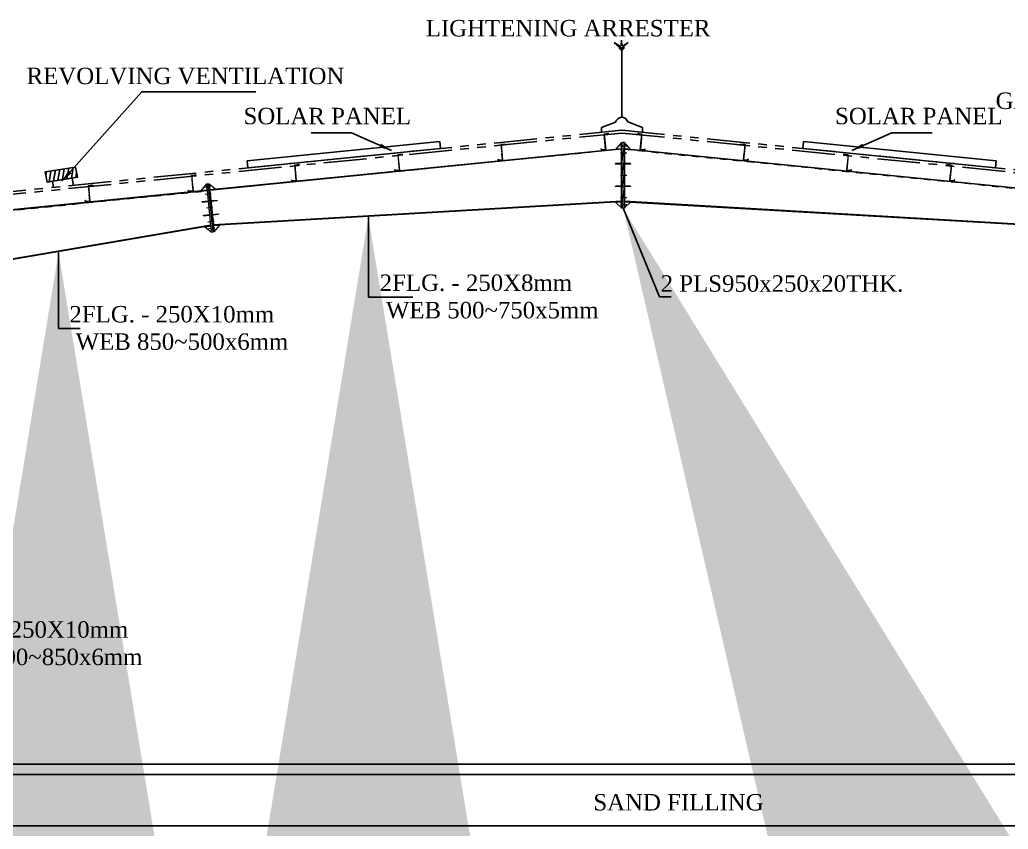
# Model space of a CAD drawing. Header units: metres. Extents: x 9436 to 9850, y -3407 to -3224.
# Drawn here: x 9485.74 to 9500.18, y -3269.16 to -3257.34 of the extents above; entities that cross this region are included whole.
import ezdxf
from ezdxf.enums import TextEntityAlignment as Align

# ---------------------------------------------------------------- set-up
doc = ezdxf.new("R2010")
doc.units = ezdxf.units.M
doc.header["$MEASUREMENT"] = 0
for name, pattern in [('CENTER', [2, 1.25, -0.25, 0.25, -0.25]), ('PHANTOM2', [1.25, 0.625, -0.125, 0.125, -0.125, 0.125, -0.125]), ('XKITLINE00', [0]), ('XKITLINE02', [4, 2, -2]), ('XKITLINE03', [6, 3, -1, 1, -1])]:
    doc.linetypes.add(name, pattern=pattern)
for name, color, linetype in [('0 SHEET', 173, 'PHANTOM2'), ('BLK_1_HT_OF_BLDG', 5, 'Continuous'), ('GRID', 21, 'CENTER')]:
    doc.layers.add(name, color=color, linetype=linetype)
doc.layers.add('Bolt', color=7, linetype='Continuous', lineweight=0)
doc.layers.add('Part', color=2, linetype='Continuous', lineweight=0)
doc.styles.add('ROMANS', font='times.ttf')
doc.styles.get("Standard").update_dxf_attribs({"font": 'arial.ttf'})
doc.styles.add('STYLE2', font='times.ttf')
doc.dimstyles.new('D200', dxfattribs={"dimscale": 225, "dimtxt": 2.5, "dimasz": 2.3, "dimexe": 1, "dimexo": 1, "dimgap": 0.5, "dimtad": 1, "dimdec": 0, "dimzin": 0, "dimdsep": 46, "dimtxsty": 'ROMANS', "dimblk": 'OBLIQUE', "dimcen": 3, "dimclrd": 8, "dimclre": 8, "dimclrt": 3, "dimadec": 0, "dimazin": 0, "dimtfac": 1, "dimtdec": 0, "dimtmove": 0, "dimatfit": 3, "dimfxl": 0, "dimtolj": 1, "dimtzin": 0, "dimlwd": -1, "dimlwe": -1, "dimarcsym": 0})
doc.dimstyles.get("Standard").update_dxf_attribs({"dimtxt": 0.18, "dimasz": 0.18, "dimexe": 0.18, "dimexo": 0.0625, "dimgap": 0.09, "dimtad": 0, "dimtih": 1, "dimtoh": 1, "dimdec": 4, "dimzin": 0, "dimdsep": 46, "dimtxsty": 'Standard', "dimcen": 0.09, "dimadec": 0, "dimazin": 0, "dimtfac": 1, "dimtdec": 4, "dimtofl": 0, "dimtmove": 0, "dimatfit": 3, "dimfxl": 0, "dimtolj": 1, "dimtzin": 0, "dimarcsym": 0})
doc.dimstyles.new('STANDARD$0', dxfattribs={"dimtxt": 0.5, "dimasz": 0.1, "dimexe": 2, "dimexo": 2, "dimgap": 0, "dimtad": 0, "dimzin": 0, "dimdsep": 46, "dimtxsty": 'Standard', "dimblk": 'OBLIQUE', "dimcen": -0.0625, "dimse1": 1, "dimse2": 1, "dimclrd": 3, "dimclre": 9, "dimadec": 0, "dimazin": 0, "dimtfac": 1, "dimtix": 1, "dimtofl": 0, "dimtmove": 2, "dimatfit": 3, "dimldrblk": 'OBLIQUE', "dimfxl": 0, "dimtolj": 1, "dimtzin": 0, "dimarcsym": 0})
doc.dimstyles.new('STANDARD_WS', dxfattribs={"dimtxt": 0.18, "dimasz": 0.18, "dimexe": 0.18, "dimexo": 0.0625, "dimgap": 0.09, "dimtad": 0, "dimtih": 1, "dimtoh": 1, "dimdec": 4, "dimzin": 0, "dimdsep": 46, "dimtxsty": 'Standard', "dimcen": 0.09, "dimadec": 0, "dimazin": 0, "dimtfac": 1, "dimtdec": 4, "dimtofl": 0, "dimtmove": 0, "dimatfit": 3, "dimfxl": 0, "dimtolj": 1, "dimtzin": 0, "dimarcsym": 0})

# ---------------------------------------------------------------- blocks, each defined once
blk = doc.blocks.new('*A368515149')
at = {"layer": 'Part', "linetype": 'XKITLINE00', "lineweight": 0}
for p, q in [((75780, -34400), (75782, -34398)), ((75837, -34331), (75838, -34329))]:
    blk.add_line(p, q, dxfattribs=at)
blk = doc.blocks.new('*A369525250')
at = {"layer": 'Part', "linetype": 'XKITLINE00', "lineweight": 0}
for p, q in [((74288, -34550), (74290, -34547)), ((74344, -34481), (74346, -34478))]:
    blk.add_line(p, q, dxfattribs=at)
blk = doc.blocks.new('*A370535351')
at = {"layer": 'Part', "linetype": 'XKITLINE00', "lineweight": 0}
for p, q in [((72795, -34699), (72797, -34697)), ((72852, -34630), (72853, -34628))]:
    blk.add_line(p, q, dxfattribs=at)
blk = doc.blocks.new('*A371545452')
at = {"layer": 'Part', "linetype": 'XKITLINE00', "lineweight": 0}
for p, q in [((71303, -34848), (71304, -34846)), ((71359, -34779), (71361, -34777))]:
    blk.add_line(p, q, dxfattribs=at)
blk = doc.blocks.new('*A372555553')
at = {"layer": 'Part', "linetype": 'XKITLINE00', "lineweight": 0}
for p, q in [((69810, -34997), (69812, -34995)), ((69866, -34928), (69868, -34926))]:
    blk.add_line(p, q, dxfattribs=at)
blk = doc.blocks.new('*A377606058')
at = {"layer": 'Part', "linetype": 'XKITLINE00', "lineweight": 0}
blk.add_line((77814, -34016), (77811, -34018), dxfattribs=at)
blk = doc.blocks.new('*A378616159')
at = {"layer": 'Part', "linetype": 'XKITLINE00', "lineweight": 0}
blk.add_line((79306, -34165), (79304, -34167), dxfattribs=at)
blk = doc.blocks.new('*A379626260')
at = {"layer": 'Part', "linetype": 'XKITLINE00', "lineweight": 0}
blk.add_line((80799, -34315), (80797, -34316), dxfattribs=at)
blk = doc.blocks.new('*A380636361')
at = {"layer": 'Part', "linetype": 'XKITLINE00', "lineweight": 0}
blk.add_line((82291, -34464), (82289, -34466), dxfattribs=at)
blk = doc.blocks.new('*A382656563')
at = {"layer": 'Part', "linetype": 'XKITLINE00', "lineweight": 0}
for p, q in [((77273, -34251), (77275, -34249)), ((77329, -34182), (77331, -34180))]:
    blk.add_line(p, q, dxfattribs=at)
blk = doc.blocks.new('*A388717169')
at = {"layer": 'Part', "linetype": 'XKITLINE02', "lineweight": 0}
for p, q in [((77568, -34240), (71611, -34835)), ((77568, -34990), (77568, -34240)), ((71611, -34835), (71661, -35333)), ((71661, -35333), (77568, -34990))]:
    blk.add_line(p, q, dxfattribs=at)
at = {"layer": 'Part', "linetype": 'XKITLINE00', "lineweight": 0}
blk.add_line((71661, -35333), (71661, -35333), dxfattribs=at)
blk = doc.blocks.new('*A389727270')
at = {"layer": 'Part', "linetype": 'XKITLINE00', "lineweight": 0}
for p, q in [((77567, -34232), (71610, -34828)), ((77568, -34240), (71611, -34835)), ((77568, -34240), (77567, -34232)), ((71610, -34828), (71611, -34835))]:
    blk.add_line(p, q, dxfattribs=at)
blk = doc.blocks.new('*A390737371')
at = {"layer": 'Part', "linetype": 'XKITLINE00', "lineweight": 0}
for p, q in [((77568, -34990), (71661, -35333)), ((77568, -34998), (71662, -35341)), ((77568, -34998), (77568, -34990)), ((71661, -35333), (71662, -35341))]:
    blk.add_line(p, q, dxfattribs=at)
blk = doc.blocks.new('*A399828280')
at = {"layer": 'Part', "linetype": 'XKITLINE00', "lineweight": 0}
for p, q in [((71571, -34831), (65665, -35422)), ((71572, -34841), (65666, -35432)), ((71572, -34841), (71571, -34831)), ((65665, -35422), (65666, -35432))]:
    blk.add_line(p, q, dxfattribs=at)
blk = doc.blocks.new('*A400838381')
at = {"layer": 'Part', "linetype": 'XKITLINE00', "lineweight": 0}
for p, q in [((71562, -34742), (71582, -34740)), ((71562, -34742), (71631, -35438)), ((71582, -34740), (71651, -35436)), ((71631, -35438), (71651, -35436))]:
    blk.add_line(p, q, dxfattribs=at)
blk = doc.blocks.new('*A401848482')
at = {"layer": 'Part', "linetype": 'XKITLINE00', "lineweight": 0}
for p, q in [((71582, -34740), (71601, -34738)), ((71582, -34740), (71651, -35436)), ((71601, -34738), (71671, -35434)), ((71671, -35434), (71651, -35436))]:
    blk.add_line(p, q, dxfattribs=at)
blk = doc.blocks.new('*A402858583')
at = {"layer": 'Bolt', "linetype": 'XKITLINE00', "lineweight": 0}
for p, q in [((71621, -34786), (71532, -34795)), ((71631, -34886), (71542, -34895)), ((71651, -35085), (71562, -35094)), ((71671, -35284), (71582, -35293)), ((71681, -35383), (71591, -35392))]:
    blk.add_line(p, q, dxfattribs=at)
at = {"layer": 'Bolt', "linetype": 'XKITLINE02', "lineweight": 0}
for p, q in [((71621, -34786), (71532, -34795)), ((71631, -34886), (71542, -34895)), ((71651, -35085), (71562, -35094)), ((71671, -35284), (71582, -35293)), ((71681, -35383), (71591, -35392))]:
    blk.add_line(p, q, dxfattribs=at)
blk = doc.blocks.new('*A403868684')
at = {"layer": 'Part', "linetype": 'XKITLINE02', "lineweight": 0}
for p, q in [((71497, -34996), (71586, -34987)), ((71497, -35004), (71587, -34995)), ((71497, -35004), (71497, -34996)), ((71577, -34996), (71576, -34988)), ((71586, -34987), (71587, -34995))]:
    blk.add_line(p, q, dxfattribs=at)
blk = doc.blocks.new('*A404878785')
at = {"layer": 'Part', "linetype": 'XKITLINE02', "lineweight": 0}
for p, q in [((71516, -35195), (71606, -35186)), ((71517, -35203), (71516, -35195)), ((71517, -35203), (71607, -35194)), ((71597, -35195), (71596, -35187)), ((71606, -35186), (71607, -35194))]:
    blk.add_line(p, q, dxfattribs=at)
blk = doc.blocks.new('*A405888886')
at = {"layer": 'Part', "linetype": 'XKITLINE00', "lineweight": 0}
for p, q in [((71497, -34996), (71586, -34987)), ((71497, -35004), (71587, -34995)), ((71497, -34996), (71497, -35004))]:
    blk.add_line(p, q, dxfattribs=at)
at = {"layer": 'Part', "linetype": 'XKITLINE02', "lineweight": 0}
for p, q in [((71577, -34996), (71576, -34988)), ((71587, -34995), (71586, -34987))]:
    blk.add_line(p, q, dxfattribs=at)
blk = doc.blocks.new('*A406898987')
at = {"layer": 'Part', "linetype": 'XKITLINE00', "lineweight": 0}
for p, q in [((71516, -35195), (71606, -35186)), ((71516, -35195), (71517, -35203)), ((71517, -35203), (71607, -35194))]:
    blk.add_line(p, q, dxfattribs=at)
at = {"layer": 'Part', "linetype": 'XKITLINE02', "lineweight": 0}
for p, q in [((71597, -35195), (71596, -35187)), ((71607, -35194), (71606, -35186))]:
    blk.add_line(p, q, dxfattribs=at)
blk = doc.blocks.new('*A407909088')
at = {"layer": 'Part', "linetype": 'XKITLINE02', "lineweight": 0}
for p, q in [((71626, -34983), (71715, -34974)), ((71627, -34991), (71626, -34983)), ((71716, -34982), (71627, -34991)), ((71637, -34990), (71636, -34982)), ((71715, -34974), (71716, -34982))]:
    blk.add_line(p, q, dxfattribs=at)
blk = doc.blocks.new('*A408919189')
at = {"layer": 'Part', "linetype": 'XKITLINE02', "lineweight": 0}
for p, q in [((71646, -35182), (71735, -35173)), ((71735, -35173), (71736, -35181)), ((71647, -35190), (71646, -35182)), ((71736, -35181), (71647, -35190)), ((71657, -35189), (71656, -35181))]:
    blk.add_line(p, q, dxfattribs=at)
blk = doc.blocks.new('*A409929290')
at = {"layer": 'Part', "linetype": 'XKITLINE00', "lineweight": 0}
for p, q in [((71626, -34983), (71715, -34974)), ((71627, -34991), (71716, -34982)), ((71716, -34982), (71715, -34974))]:
    blk.add_line(p, q, dxfattribs=at)
at = {"layer": 'Part', "linetype": 'XKITLINE02', "lineweight": 0}
for p, q in [((71627, -34991), (71626, -34983)), ((71637, -34990), (71636, -34982))]:
    blk.add_line(p, q, dxfattribs=at)
blk = doc.blocks.new('*A410939391')
at = {"layer": 'Part', "linetype": 'XKITLINE00', "lineweight": 0}
for p, q in [((71646, -35182), (71735, -35173)), ((71736, -35181), (71735, -35173)), ((71647, -35190), (71736, -35181))]:
    blk.add_line(p, q, dxfattribs=at)
at = {"layer": 'Part', "linetype": 'XKITLINE02', "lineweight": 0}
for p, q in [((71647, -35190), (71646, -35182)), ((71657, -35189), (71656, -35181))]:
    blk.add_line(p, q, dxfattribs=at)
blk = doc.blocks.new('*A411949492')
at = {"layer": 'Part', "linetype": 'XKITLINE00', "lineweight": 0}
for p, q in [((71562, -34742), (71481, -34840)), ((71561, -34832), (71570, -34822))]:
    blk.add_line(p, q, dxfattribs=at)
at = {"layer": 'Part', "linetype": 'XKITLINE02', "lineweight": 0}
for p, q in [((71570, -34822), (71562, -34742)), ((71481, -34840), (71561, -34832))]:
    blk.add_line(p, q, dxfattribs=at)
blk = doc.blocks.new('*A412959593')
at = {"layer": 'Part', "linetype": 'XKITLINE00', "lineweight": 0}
for p, q in [((71602, -34740), (71698, -34819)), ((71610, -34820), (71618, -34827))]:
    blk.add_line(p, q, dxfattribs=at)
at = {"layer": 'Part', "linetype": 'XKITLINE02', "lineweight": 0}
for p, q in [((71610, -34820), (71602, -34740)), ((71621, -34829), (71618, -34827)), ((71621, -34829), (71700, -34821)), ((71698, -34819), (71700, -34821))]:
    blk.add_line(p, q, dxfattribs=at)
blk = doc.blocks.new('*A413969694')
at = {"layer": 'Part', "linetype": 'XKITLINE02', "lineweight": 0}
for p, q in [((71534, -35364), (71612, -35351)), ((71623, -35359), (71631, -35438))]:
    blk.add_line(p, q, dxfattribs=at)
at = {"layer": 'Part', "linetype": 'XKITLINE00', "lineweight": 0}
for p, q in [((71631, -35438), (71534, -35364)), ((71612, -35351), (71623, -35359)), ((71631, -35438), (71631, -35438))]:
    blk.add_line(p, q, dxfattribs=at)
blk = doc.blocks.new('*A414979795')
at = {"layer": 'Part', "linetype": 'XKITLINE00', "lineweight": 0}
for p, q in [((71663, -35353), (71672, -35342)), ((71671, -35432), (71752, -35338)), ((71672, -35342), (71752, -35338))]:
    blk.add_line(p, q, dxfattribs=at)
at = {"layer": 'Part', "linetype": 'XKITLINE02', "lineweight": 0}
blk.add_line((71663, -35353), (71671, -35432), dxfattribs=at)
blk = doc.blocks.new('*A415989896')
at = {"layer": 'Part', "linetype": 'XKITLINE02', "lineweight": 0}
for p, q in [((77797, -34014), (77795, -34029)), ((77795, -34029), (77797, -34030)), ((77861, -34021), (77797, -34014)), ((77797, -34030), (77799, -34017)), ((77799, -34017), (77859, -34023)), ((77859, -34023), (77837, -34245)), ((77839, -34243), (77861, -34021)), ((77837, -34245), (77902, -34251)), ((77900, -34249), (77839, -34243)), ((77901, -34236), (77900, -34249)), ((77903, -34236), (77901, -34236)), ((77902, -34251), (77903, -34236))]:
    blk.add_line(p, q, dxfattribs=at)
blk = doc.blocks.new('*A416999997')
at = {"layer": 'Part', "linetype": 'XKITLINE02', "lineweight": 0}
for p, q in [((79289, -34164), (79288, -34179)), ((79288, -34179), (79290, -34179)), ((79354, -34170), (79289, -34164)), ((79290, -34179), (79291, -34166)), ((79291, -34166), (79352, -34172)), ((79352, -34172), (79330, -34394)), ((79332, -34392), (79354, -34170)), ((79330, -34394), (79394, -34400)), ((79392, -34398), (79332, -34392)), ((79394, -34385), (79392, -34398)), ((79394, -34400), (79396, -34385)), ((79396, -34385), (79394, -34385))]:
    blk.add_line(p, q, dxfattribs=at)
blk = doc.blocks.new('*A41710010098')
at = {"layer": 'Part', "linetype": 'XKITLINE02', "lineweight": 0}
for p, q in [((80782, -34313), (80780, -34328)), ((80847, -34319), (80782, -34313)), ((80782, -34328), (80784, -34315)), ((80784, -34315), (80844, -34321)), ((80844, -34321), (80822, -34543)), ((80824, -34541), (80847, -34319)), ((80780, -34328), (80782, -34328)), ((80822, -34543), (80887, -34550)), ((80885, -34547), (80824, -34541)), ((80886, -34534), (80885, -34547)), ((80888, -34535), (80886, -34534)), ((80887, -34550), (80888, -34535))]:
    blk.add_line(p, q, dxfattribs=at)
blk = doc.blocks.new('*A41810110199')
at = {"layer": 'Part', "linetype": 'XKITLINE02', "lineweight": 0}
for p, q in [((82274, -34462), (82273, -34477)), ((82339, -34469), (82274, -34462)), ((82275, -34477), (82276, -34464)), ((82276, -34464), (82337, -34470)), ((82273, -34477), (82275, -34477)), ((82337, -34470), (82315, -34692)), ((82317, -34691), (82339, -34469)), ((82315, -34692), (82379, -34699)), ((82378, -34697), (82317, -34691)), ((82379, -34684), (82378, -34697)), ((82379, -34699), (82381, -34684)), ((82381, -34684), (82379, -34684))]:
    blk.add_line(p, q, dxfattribs=at)
blk = doc.blocks.new('*A427110110108')
at = {"layer": 'Part', "linetype": 'XKITLINE02', "lineweight": 0}
for p, q in [((77378, -34014), (77313, -34021)), ((77313, -34021), (77335, -34243)), ((77315, -34023), (77376, -34017)), ((77337, -34245), (77315, -34023)), ((77376, -34017), (77377, -34030)), ((77377, -34030), (77379, -34029)), ((77379, -34029), (77378, -34014)), ((77273, -34236), (77271, -34236)), ((77271, -34236), (77273, -34251)), ((77275, -34249), (77273, -34236)), ((77273, -34251), (77337, -34245)), ((77335, -34243), (77275, -34249))]:
    blk.add_line(p, q, dxfattribs=at)
blk = doc.blocks.new('*A428111111109')
at = {"layer": 'Part', "linetype": 'XKITLINE02', "lineweight": 0}
for p, q in [((75885, -34164), (75821, -34170)), ((75821, -34170), (75843, -34392)), ((75823, -34172), (75883, -34166)), ((75845, -34394), (75823, -34172)), ((75883, -34166), (75885, -34179)), ((75887, -34179), (75885, -34164)), ((75885, -34179), (75887, -34179)), ((75781, -34385), (75779, -34385)), ((75779, -34385), (75780, -34400)), ((75780, -34400), (75845, -34394)), ((75782, -34398), (75781, -34385)), ((75843, -34392), (75782, -34398))]:
    blk.add_line(p, q, dxfattribs=at)
blk = doc.blocks.new('*A429112112110')
at = {"layer": 'Part', "linetype": 'XKITLINE02', "lineweight": 0}
for p, q in [((74393, -34313), (74328, -34319)), ((74328, -34319), (74350, -34541)), ((74330, -34321), (74391, -34315)), ((74352, -34543), (74330, -34321)), ((74391, -34315), (74392, -34328)), ((74394, -34328), (74393, -34313)), ((74392, -34328), (74394, -34328)), ((74288, -34534), (74286, -34535)), ((74286, -34535), (74288, -34550)), ((74289, -34547), (74288, -34534)), ((74288, -34550), (74352, -34543)), ((74350, -34541), (74289, -34547))]:
    blk.add_line(p, q, dxfattribs=at)
blk = doc.blocks.new('*A430113113111')
at = {"layer": 'Part', "linetype": 'XKITLINE02', "lineweight": 0}
for p, q in [((72900, -34462), (72835, -34469)), ((72838, -34470), (72898, -34464)), ((72898, -34464), (72900, -34477)), ((72902, -34477), (72900, -34462)), ((72835, -34469), (72858, -34691)), ((72860, -34692), (72838, -34470)), ((72900, -34477), (72902, -34477)), ((72796, -34684), (72794, -34684)), ((72794, -34684), (72795, -34699)), ((72795, -34699), (72860, -34692)), ((72797, -34697), (72796, -34684)), ((72858, -34691), (72797, -34697))]:
    blk.add_line(p, q, dxfattribs=at)
blk = doc.blocks.new('*A431114114112')
at = {"layer": 'Part', "linetype": 'XKITLINE02', "lineweight": 0}
for p, q in [((71408, -34611), (71343, -34618)), ((71343, -34618), (71365, -34840)), ((71345, -34620), (71406, -34614)), ((71367, -34842), (71345, -34620)), ((71406, -34614), (71407, -34627)), ((71407, -34627), (71409, -34626)), ((71409, -34626), (71408, -34611)), ((71303, -34833), (71301, -34833)), ((71301, -34833), (71303, -34848)), ((71304, -34846), (71303, -34833)), ((71303, -34848), (71367, -34842)), ((71365, -34840), (71304, -34846))]:
    blk.add_line(p, q, dxfattribs=at)
blk = doc.blocks.new('*A432115115113')
at = {"layer": 'Part', "linetype": 'XKITLINE02', "lineweight": 0}
for p, q in [((69915, -34761), (69850, -34767)), ((69850, -34767), (69872, -34989)), ((69852, -34769), (69913, -34763)), ((69875, -34991), (69852, -34769)), ((69913, -34763), (69914, -34776)), ((69914, -34776), (69916, -34776)), ((69916, -34776), (69915, -34761)), ((69810, -34982), (69808, -34982)), ((69808, -34982), (69810, -34997)), ((69812, -34995), (69810, -34982)), ((69810, -34997), (69875, -34991)), ((69872, -34989), (69812, -34995))]:
    blk.add_line(p, q, dxfattribs=at)
blk = doc.blocks.new('*A439122122120')
at = {"layer": 'Part', "linetype": 'XKITLINE00', "lineweight": 0}
for p, q in [((75821, -34170), (75885, -34164)), ((75821, -34170), (75843, -34392)), ((75823, -34172), (75883, -34166)), ((75823, -34172), (75845, -34394)), ((75883, -34166), (75885, -34179)), ((75885, -34164), (75887, -34179)), ((75885, -34179), (75887, -34179)), ((75780, -34400), (75779, -34385)), ((75779, -34385), (75781, -34385)), ((75780, -34400), (75845, -34394)), ((75781, -34385), (75782, -34398)), ((75782, -34398), (75843, -34392))]:
    blk.add_line(p, q, dxfattribs=at)
blk = doc.blocks.new('*A440123123121')
at = {"layer": 'Part', "linetype": 'XKITLINE00', "lineweight": 0}
for p, q in [((74328, -34319), (74393, -34313)), ((74328, -34319), (74350, -34541)), ((74330, -34321), (74391, -34315)), ((74330, -34321), (74352, -34543)), ((74391, -34315), (74392, -34328)), ((74393, -34313), (74394, -34328)), ((74392, -34328), (74394, -34328)), ((74286, -34535), (74288, -34534)), ((74288, -34550), (74286, -34535)), ((74288, -34534), (74289, -34547)), ((74288, -34550), (74352, -34543)), ((74289, -34547), (74350, -34541))]:
    blk.add_line(p, q, dxfattribs=at)
blk = doc.blocks.new('*A441124124122')
at = {"layer": 'Part', "linetype": 'XKITLINE00', "lineweight": 0}
for p, q in [((72835, -34469), (72900, -34462)), ((72838, -34470), (72898, -34464)), ((72898, -34464), (72900, -34477)), ((72900, -34462), (72902, -34477)), ((72835, -34469), (72858, -34691)), ((72838, -34470), (72860, -34692)), ((72900, -34477), (72902, -34477)), ((72795, -34699), (72794, -34684)), ((72794, -34684), (72796, -34684)), ((72795, -34699), (72860, -34692)), ((72796, -34684), (72797, -34697)), ((72797, -34697), (72858, -34691))]:
    blk.add_line(p, q, dxfattribs=at)
blk = doc.blocks.new('*A442125125123')
at = {"layer": 'Part', "linetype": 'XKITLINE00', "lineweight": 0}
for p, q in [((71343, -34618), (71408, -34611)), ((71343, -34618), (71365, -34840)), ((71345, -34620), (71406, -34614)), ((71345, -34620), (71367, -34842)), ((71406, -34614), (71407, -34627)), ((71407, -34627), (71409, -34626)), ((71408, -34611), (71409, -34626)), ((71303, -34848), (71301, -34833)), ((71301, -34833), (71303, -34833)), ((71303, -34833), (71304, -34846)), ((71303, -34848), (71367, -34842)), ((71304, -34846), (71365, -34840))]:
    blk.add_line(p, q, dxfattribs=at)
blk = doc.blocks.new('*A443126126124')
at = {"layer": 'Part', "linetype": 'XKITLINE00', "lineweight": 0}
for p, q in [((69850, -34767), (69915, -34761)), ((69850, -34767), (69872, -34989)), ((69852, -34769), (69913, -34763)), ((69852, -34769), (69875, -34991)), ((69913, -34763), (69914, -34776)), ((69914, -34776), (69916, -34776)), ((69915, -34761), (69916, -34776)), ((69810, -34997), (69808, -34982)), ((69808, -34982), (69810, -34982)), ((69810, -34982), (69812, -34995)), ((69810, -34997), (69875, -34991)), ((69812, -34995), (69872, -34989))]:
    blk.add_line(p, q, dxfattribs=at)
blk = doc.blocks.new('*A450133133131')
at = {"layer": 'Part', "linetype": 'XKITLINE00', "lineweight": 0}
for p, q in [((71621, -35339), (66635, -36189)), ((71622, -35349), (66637, -36199)), ((71622, -35349), (71621, -35339)), ((66635, -36189), (66637, -36199))]:
    blk.add_line(p, q, dxfattribs=at)
blk = doc.blocks.new('*A451134134132')
at = {"layer": 'Part', "linetype": 'XKITLINE02', "lineweight": 0}
for p, q in [((65675, -35431), (71572, -34841)), ((71572, -34841), (71621, -35339)), ((65675, -36189), (65675, -35431)), ((66635, -36189), (71621, -35339)), ((66635, -36189), (65675, -36189))]:
    blk.add_line(p, q, dxfattribs=at)
at = {"layer": 'Part', "linetype": 'XKITLINE00', "lineweight": 0}
blk.add_line((71621, -35339), (71621, -35339), dxfattribs=at)
blk = doc.blocks.new('*A513196196194')
at = {"layer": 'Part', "linetype": 'XKITLINE00', "lineweight": 0}
for p, q in [((77607, -34990), (77606, -34998)), ((77606, -34998), (83513, -35341)), ((83513, -35333), (77607, -34990)), ((83513, -35341), (83513, -35333))]:
    blk.add_line(p, q, dxfattribs=at)
blk = doc.blocks.new('*A514197197195')
at = {"layer": 'Part', "linetype": 'XKITLINE02', "lineweight": 0}
for p, q in [((77606, -34240), (77606, -34990)), ((77606, -34240), (83563, -34835)), ((83563, -34835), (83514, -35333)), ((77606, -34990), (83513, -35333))]:
    blk.add_line(p, q, dxfattribs=at)
at = {"layer": 'Part', "linetype": 'XKITLINE00', "lineweight": 0}
blk.add_line((83514, -35333), (83513, -35333), dxfattribs=at)
blk = doc.blocks.new('*A515198198196')
at = {"layer": 'Part', "linetype": 'XKITLINE00', "lineweight": 0}
for p, q in [((77606, -34240), (77607, -34232)), ((83563, -34835), (77606, -34240)), ((83564, -34828), (77607, -34232)), ((83564, -34828), (83563, -34835))]:
    blk.add_line(p, q, dxfattribs=at)
blk = doc.blocks.new('*A516199199197')
at = {"layer": 'Part', "linetype": 'XKITLINE00', "lineweight": 0}
for p, q in [((77607, -34140), (77587, -34140)), ((77587, -34140), (77587, -35090)), ((77607, -34140), (77607, -35090)), ((77587, -35090), (77607, -35090))]:
    blk.add_line(p, q, dxfattribs=at)
blk = doc.blocks.new('*A517200200198')
at = {"layer": 'Part', "linetype": 'XKITLINE00', "lineweight": 0}
for p, q in [((77567, -35090), (77567, -34140)), ((77567, -34140), (77587, -34140)), ((77587, -34140), (77587, -35090)), ((77587, -35090), (77567, -35090))]:
    blk.add_line(p, q, dxfattribs=at)
blk = doc.blocks.new('*A518201201199')
at = {"layer": 'Bolt', "linetype": 'XKITLINE00', "lineweight": 0}
for p, q in [((77552, -34190), (77642, -34190)), ((77552, -34290), (77642, -34290)), ((77552, -34615), (77642, -34615)), ((77552, -34940), (77642, -34940)), ((77552, -35040), (77642, -35040))]:
    blk.add_line(p, q, dxfattribs=at)
at = {"layer": 'Bolt', "linetype": 'XKITLINE02', "lineweight": 0}
for p, q in [((77552, -34190), (77642, -34190)), ((77552, -34290), (77642, -34290)), ((77552, -34615), (77642, -34615)), ((77552, -34940), (77642, -34940)), ((77552, -35040), (77642, -35040))]:
    blk.add_line(p, q, dxfattribs=at)
blk = doc.blocks.new('*A519202202200')
at = {"layer": 'Part', "linetype": 'XKITLINE00', "lineweight": 0}
for p, q in [((77607, -34448), (77697, -34448)), ((77697, -34456), (77607, -34456)), ((77697, -34456), (77697, -34448))]:
    blk.add_line(p, q, dxfattribs=at)
at = {"layer": 'Part', "linetype": 'XKITLINE02', "lineweight": 0}
for p, q in [((77607, -34456), (77607, -34448)), ((77617, -34456), (77617, -34448))]:
    blk.add_line(p, q, dxfattribs=at)
blk = doc.blocks.new('*A520203203201')
at = {"layer": 'Part', "linetype": 'XKITLINE00', "lineweight": 0}
for p, q in [((77607, -34773), (77697, -34773)), ((77697, -34781), (77607, -34781)), ((77697, -34781), (77697, -34773))]:
    blk.add_line(p, q, dxfattribs=at)
at = {"layer": 'Part', "linetype": 'XKITLINE02', "lineweight": 0}
for p, q in [((77607, -34781), (77607, -34773)), ((77617, -34781), (77617, -34773))]:
    blk.add_line(p, q, dxfattribs=at)
blk = doc.blocks.new('*A521204204202')
at = {"layer": 'Part', "linetype": 'XKITLINE02', "lineweight": 0}
for p, q in [((77697, -34448), (77607, -34448)), ((77607, -34456), (77607, -34448)), ((77697, -34456), (77607, -34456)), ((77617, -34456), (77617, -34448)), ((77697, -34448), (77697, -34456))]:
    blk.add_line(p, q, dxfattribs=at)
blk = doc.blocks.new('*A522205205203')
at = {"layer": 'Part', "linetype": 'XKITLINE02', "lineweight": 0}
for p, q in [((77697, -34773), (77607, -34773)), ((77607, -34781), (77607, -34773)), ((77697, -34781), (77607, -34781)), ((77617, -34781), (77617, -34773)), ((77697, -34773), (77697, -34781))]:
    blk.add_line(p, q, dxfattribs=at)
blk = doc.blocks.new('*A523206206204')
at = {"layer": 'Part', "linetype": 'XKITLINE00', "lineweight": 0}
for p, q in [((77567, -34448), (77477, -34448)), ((77477, -34456), (77477, -34448)), ((77567, -34456), (77477, -34456))]:
    blk.add_line(p, q, dxfattribs=at)
at = {"layer": 'Part', "linetype": 'XKITLINE02', "lineweight": 0}
for p, q in [((77557, -34456), (77557, -34448)), ((77567, -34448), (77567, -34456))]:
    blk.add_line(p, q, dxfattribs=at)
blk = doc.blocks.new('*A524207207205')
at = {"layer": 'Part', "linetype": 'XKITLINE00', "lineweight": 0}
for p, q in [((77567, -34773), (77477, -34773)), ((77477, -34781), (77477, -34773)), ((77567, -34781), (77477, -34781))]:
    blk.add_line(p, q, dxfattribs=at)
at = {"layer": 'Part', "linetype": 'XKITLINE02', "lineweight": 0}
for p, q in [((77557, -34781), (77557, -34773)), ((77567, -34773), (77567, -34781))]:
    blk.add_line(p, q, dxfattribs=at)
blk = doc.blocks.new('*A525208208206')
at = {"layer": 'Part', "linetype": 'XKITLINE02', "lineweight": 0}
for p, q in [((77477, -34456), (77477, -34448)), ((77477, -34448), (77567, -34448)), ((77567, -34456), (77477, -34456)), ((77557, -34456), (77557, -34448)), ((77567, -34448), (77567, -34456))]:
    blk.add_line(p, q, dxfattribs=at)
blk = doc.blocks.new('*A526209209207')
at = {"layer": 'Part', "linetype": 'XKITLINE02', "lineweight": 0}
for p, q in [((77477, -34781), (77477, -34773)), ((77477, -34773), (77567, -34773)), ((77567, -34781), (77477, -34781)), ((77557, -34781), (77557, -34773)), ((77567, -34773), (77567, -34781))]:
    blk.add_line(p, q, dxfattribs=at)
blk = doc.blocks.new('*A527210210208')
at = {"layer": 'Part', "linetype": 'XKITLINE00', "lineweight": 0}
for p, q in [((77697, -34241), (77607, -34142)), ((77607, -34222), (77617, -34233)), ((77617, -34233), (77697, -34241))]:
    blk.add_line(p, q, dxfattribs=at)
at = {"layer": 'Part', "linetype": 'XKITLINE02', "lineweight": 0}
blk.add_line((77607, -34142), (77607, -34222), dxfattribs=at)
blk = doc.blocks.new('*A528211211209')
at = {"layer": 'Part', "linetype": 'XKITLINE00', "lineweight": 0}
for p, q in [((77567, -34142), (77478, -34241)), ((77478, -34241), (77557, -34233)), ((77557, -34233), (77567, -34222))]:
    blk.add_line(p, q, dxfattribs=at)
at = {"layer": 'Part', "linetype": 'XKITLINE02', "lineweight": 0}
blk.add_line((77567, -34222), (77567, -34142), dxfattribs=at)
blk = doc.blocks.new('*A529212212210')
at = {"layer": 'Part', "linetype": 'XKITLINE00', "lineweight": 0}
for p, q in [((77617, -34999), (77607, -35009)), ((77607, -35089), (77697, -35004))]:
    blk.add_line(p, q, dxfattribs=at)
at = {"layer": 'Part', "linetype": 'XKITLINE02', "lineweight": 0}
for p, q in [((77607, -35009), (77607, -35089)), ((77697, -35004), (77617, -34999))]:
    blk.add_line(p, q, dxfattribs=at)
blk = doc.blocks.new('*A530213213211')
at = {"layer": 'Part', "linetype": 'XKITLINE02', "lineweight": 0}
for p, q in [((77477, -35004), (77557, -34999)), ((77567, -35009), (77567, -35089))]:
    blk.add_line(p, q, dxfattribs=at)
at = {"layer": 'Part', "linetype": 'XKITLINE00', "lineweight": 0}
for p, q in [((77567, -35089), (77477, -35004)), ((77557, -34999), (77567, -35009))]:
    blk.add_line(p, q, dxfattribs=at)
blk = doc.blocks.new('*A531214214212')
at = {"layer": 'Part', "linetype": 'XKITLINE00', "lineweight": 0}
for p, q in [((77797, -34014), (77795, -34029)), ((77795, -34029), (77797, -34030)), ((77797, -34014), (77861, -34021)), ((77799, -34017), (77797, -34030)), ((77859, -34023), (77799, -34017)), ((77837, -34245), (77859, -34023)), ((77861, -34021), (77839, -34243)), ((77837, -34245), (77902, -34251)), ((77839, -34243), (77900, -34249)), ((77901, -34236), (77900, -34249)), ((77901, -34236), (77903, -34236)), ((77903, -34236), (77902, -34251))]:
    blk.add_line(p, q, dxfattribs=at)
blk = doc.blocks.new('*A532215215213')
at = {"layer": 'Part', "linetype": 'XKITLINE00', "lineweight": 0}
for p, q in [((79288, -34179), (79289, -34164)), ((79288, -34179), (79290, -34179)), ((79289, -34164), (79354, -34170)), ((79290, -34179), (79291, -34166)), ((79291, -34166), (79352, -34172)), ((79352, -34172), (79330, -34394)), ((79354, -34170), (79332, -34392)), ((79330, -34394), (79394, -34400)), ((79332, -34392), (79392, -34398)), ((79392, -34398), (79394, -34385)), ((79396, -34385), (79394, -34400)), ((79394, -34385), (79396, -34385))]:
    blk.add_line(p, q, dxfattribs=at)
blk = doc.blocks.new('*A533216216214')
at = {"layer": 'Part', "linetype": 'XKITLINE00', "lineweight": 0}
for p, q in [((80780, -34328), (80782, -34313)), ((80782, -34313), (80847, -34319)), ((80782, -34328), (80784, -34315)), ((80784, -34315), (80844, -34321)), ((80844, -34321), (80822, -34543)), ((80847, -34319), (80824, -34541)), ((80780, -34328), (80782, -34328)), ((80822, -34543), (80887, -34550)), ((80824, -34541), (80885, -34547)), ((80885, -34547), (80886, -34534)), ((80886, -34534), (80888, -34535)), ((80888, -34535), (80887, -34550))]:
    blk.add_line(p, q, dxfattribs=at)
blk = doc.blocks.new('*A534217217215')
at = {"layer": 'Part', "linetype": 'XKITLINE00', "lineweight": 0}
for p, q in [((82273, -34477), (82274, -34462)), ((82274, -34462), (82339, -34469)), ((82275, -34477), (82276, -34464)), ((82276, -34464), (82337, -34470)), ((82273, -34477), (82275, -34477)), ((82337, -34470), (82315, -34692)), ((82339, -34469), (82317, -34691)), ((82315, -34692), (82379, -34699)), ((82317, -34691), (82378, -34697)), ((82378, -34697), (82379, -34684)), ((82381, -34684), (82379, -34699)), ((82379, -34684), (82381, -34684))]:
    blk.add_line(p, q, dxfattribs=at)
blk = doc.blocks.new('*A536219219217')
at = {"layer": 'Part', "linetype": 'XKITLINE00', "lineweight": 0}
for p, q in [((77313, -34021), (77378, -34014)), ((77335, -34243), (77313, -34021)), ((77376, -34017), (77315, -34023)), ((77315, -34023), (77337, -34245)), ((77377, -34030), (77376, -34017)), ((77379, -34029), (77377, -34030)), ((77378, -34014), (77379, -34029)), ((77271, -34236), (77273, -34251)), ((77271, -34236), (77273, -34236)), ((77273, -34236), (77275, -34249)), ((77273, -34251), (77337, -34245)), ((77275, -34249), (77335, -34243))]:
    blk.add_line(p, q, dxfattribs=at)
blk = doc.blocks.new('_Oblique')
at = {"color": 0, "linetype": 'ByBlock', "lineweight": -2}
blk.add_line((-0.5, -0.5), (0.5, 0.5), dxfattribs=at)
blk = doc.blocks.new('*D239')
at = {"color": 3, "lineweight": -2, "ltscale": 2}
for p, q in [((9481.289, -3258.95), (9481.289, -3263.283)), ((9481.289, -3268.209), (9481.289, -3263.876))]:
    blk.add_line(p, q, dxfattribs=at)
at = {"layer": 'Defpoints', "color": 0, "ltscale": 2}
for p in [(9481.289, -3258.95), (9494.539, -3258.95), (9482.305, -3268.209)]:
    blk.add_point(p, dxfattribs=at)
at = {"color": 3, "lineweight": -2, "ltscale": 2, "xscale": 0.1, "yscale": 0.1, "zscale": 0.1}
for p, rotation in [((9481.289, -3258.95), 90), ((9481.289, -3268.209), 270)]:
    blk.add_blockref('_Oblique', p, dxfattribs=dict(at, rotation=rotation))
at = {"color": 0, "lineweight": 25, "ltscale": 2, "insert": (9481.289, -3263.58), "char_height": 0.24, "attachment_point": 5, "rotation": 90, "style": 'STYLE2'}
blk.add_mtext('\\A1;9.26', dxfattribs=at)
blk = doc.blocks.new('*D240')
at = {"layer": 'BLK_1_HT_OF_BLDG', "color": 5, "lineweight": -2}
for p, q in [((9480.488, -3258.95), (9480.488, -3263.817)), ((9480.488, -3269.109), (9480.488, -3264.242))]:
    blk.add_line(p, q, dxfattribs=at)
at = {"layer": 'Defpoints', "color": 0}
for p in [(9494.539, -3258.95), (9480.488, -3269.109), (9494.562, -3269.109)]:
    blk.add_point(p, dxfattribs=at)
at = {"layer": 'BLK_1_HT_OF_BLDG', "color": 5, "lineweight": -2, "xscale": 0.1, "yscale": 0.1, "zscale": 0.1}
for p, rotation in [((9480.488, -3258.95), 90), ((9480.488, -3269.109), 270)]:
    blk.add_blockref('_Oblique', p, dxfattribs=dict(at, rotation=rotation))
at = {"layer": 'BLK_1_HT_OF_BLDG', "color": 5, "insert": (9480.488, -3264.03), "char_height": 0.24, "attachment_point": 5}
blk.add_mtext('\\A1;10.16', dxfattribs=at)

msp = doc.modelspace()

# ---------------------------------------------------------------- hatches: boundary and pattern name
at = {"lineweight": 25, "ltscale": 2}
h = msp.add_hatch(dxfattribs=at)
h.set_pattern_fill('ANSI31', color=256, scale=0.5, angle=35, style=0)
h.set_pattern_definition([(80, (-5057.404667, -809.703057), (-0.06155048456, 0.0108530111), [])])
h.paths.add_polyline_path([(9486.14186, -3259.70652), (9486.11263, -3259.55939), (9486.55748, -3259.4892), (9486.58671, -3259.63633)])

# ---------------------------------------------------------------- linework, layer by layer
at = {"color": 3, "ltscale": 0.1}
for p, q in [((9494.52833, -3257.71123), (9494.53392, -3257.6344)), ((9494.53392, -3257.6344), (9494.5389, -3257.71085)), ((9494.51002, -3257.72154), (9494.42391, -3257.66835)), ((9494.42391, -3257.66835), (9494.50254, -3257.73497)), ((9494.53481, -3258.76138), (9494.53481, -3257.77769)), ((9494.55614, -3257.71825), (9494.6275, -3257.67019)), ((9494.6275, -3257.67019), (9494.56446, -3257.72846))]:
    msp.add_line(p, q, dxfattribs=at)
at = {"color": 1, "lineweight": 25}
for p, q in [((9494.23811, -3258.90983), (9494.44545, -3258.83224)), ((9494.62339, -3258.82914), (9494.83795, -3258.90943))]:
    msp.add_line(p, q, dxfattribs=at)
at = {"color": 7, "lineweight": 25, "ltscale": 2}
for p, q in [((9494.23811, -3258.90983), (9494.23811, -3258.98055)), ((9494.83795, -3258.90943), (9494.83795, -3258.98034))]:
    msp.add_line(p, q, dxfattribs=at)
at = {"color": 7}
for p, q in [((9491.88029, -3259.11524), (9491.89047, -3259.21657)), ((9482.30472, -3268.20867), (9506.77344, -3268.20867)), ((9482.21443, -3268.35811), (9500.70625, -3268.35811)), ((9488.94986, -3268.35811), (9494.23026, -3268.35811)), ((9488.94986, -3268.35811), (9500.10845, -3268.35811)), ((9509.24347, -3269.1087), (9479.88113, -3269.1087))]:
    msp.add_line(p, q, dxfattribs=at)
at = {"lineweight": 25, "ltscale": 2}
for p, q in [((9486.5085, -3259.64867), (9486.5259, -3259.76041)), ((9486.22007, -3259.69418), (9486.23456, -3259.78485))]:
    msp.add_line(p, q, dxfattribs=at)
at = {"color": 3}
msp.add_lwpolyline([(9494.53342, -3257.75453), (9494.53617, -3257.75445), (9494.53618, -3257.74934), (9494.53342, -3257.74934)], close=True, dxfattribs=at)
at = {"color": 7}
for points in [[(9489.06311, -3259.39829), (9491.88029, -3259.11524)], [(9489.06311, -3259.39829), (9489.07329, -3259.49963), (9491.89047, -3259.21657)], [(9497.18933, -3259.11524), (9497.17923, -3259.21572), (9499.99422, -3259.49856), (9500.00651, -3259.39829)], [(9500.00651, -3259.39829), (9497.18933, -3259.11524)]]:
    msp.add_lwpolyline(points, dxfattribs=at)
at = {"lineweight": 25, "ltscale": 0.25}
msp.add_lwpolyline([(9486.55748, -3259.4892), (9486.11263, -3259.55939), (9486.14186, -3259.70652), (9486.58671, -3259.63633)], close=True, dxfattribs=at)
at = {"color": 3, "ltscale": 0.1}
msp.add_circle((9494.53481, -3257.74415), 0.03355, dxfattribs=at)
at = {"color": 3}
for centre in [(9494.51728, -3257.74014), (9494.55117, -3257.73926)]:
    msp.add_circle(centre, 0.00402, dxfattribs=at)
for centre, radius, start, end in [((9494.52024, -3257.74094), 0.00444, 103.180245, 226.561694), ((9494.53473, -3257.74913), 0.01042, 206.774369, 336.988465), ((9494.53342, -3257.70922), 0.04532, 260.070627, 283.922602), ((9494.54771, -3257.73995), 0.00444, 311.974553, 70.736531)]:
    msp.add_arc(centre, radius, start, end, dxfattribs=at)
at = {"color": 1, "lineweight": 25, "ltscale": 2}
msp.add_arc((9494.53481, -3258.85316), 0.09178, 15.174138, 166.824244, dxfattribs=at)
at = {"layer": '0 SHEET'}
for p, q in [((9494.53908, -3258.95046), (9482.17516, -3260.19271)), ((9494.53908, -3258.99099), (9482.17917, -3260.23285)), ((9494.53908, -3258.95046), (9506.903, -3260.19271)), ((9494.53908, -3258.99099), (9506.89899, -3260.23285))]:
    msp.add_line(p, q, dxfattribs=at)
at = {"layer": 'GRID', "linetype": 'XKITLINE03', "lineweight": 0}
msp.add_line((9482.21443, -3268.20867), (9506.86369, -3268.20867), dxfattribs=at)

# ---------------------------------------------------------------- block references
at = {"lineweight": 0, "xscale": 0.0010096361525469, "yscale": 0.0010096361525469, "zscale": 0.0010096361525469}
for name in ['*A427110110108', '*A536219219217', '*A415989896', '*A531214214212', '*A377606058', '*A389727270', '*A388717169', '*A428111111109', '*A439122122120', '*A382656563', '*A528211211209', '*A518201201199', '*A517200200198', '*A516199199197', '*A514197197195', '*A515198198196', '*A527210210208', '*A416999997', '*A532215215213', '*A378616159', '*A429112112110', '*A440123123121', '*A368515149', '*A41710010098', '*A533216216214', '*A379626260', '*A430113113111', '*A441124124122', '*A369525250', '*A523206206204', '*A525208208206', '*A519202202200', '*A521204204202', '*A41810110199', '*A534217217215', '*A380636361', '*A431114114112', '*A442125125123', '*A370535351', '*A432115115113', '*A443126126124', '*A371545452', '*A411949492', '*A402858583', '*A400838381', '*A401848482', '*A412959593', '*A524207207205', '*A526209209207', '*A520203203201', '*A522205205203', '*A399828280', '*A451134134132', '*A372555553', '*A403868684', '*A405888886', '*A407909088', '*A409929290', '*A390737371', '*A530213213211', '*A513196196194', '*A529212212210', '*A404878785', '*A406898987', '*A408919189', '*A410939391', '*A450133133131', '*A413969694', '*A414979795']:
    msp.add_blockref(name, (9416.21932, -3224.6585), dxfattribs=at)

# ---------------------------------------------------------------- texts
at = {"color": 2, "lineweight": 25, "style": 'STYLE2'}
for s, p in [('LIGHTENING ARRESTER', (9491.67328, -3257.58002)), ('GALVALUME SHEET', (9499.99724, -3258.63985)), ('SOLAR PANEL', (9489.01127, -3258.86318)), ('SOLAR PANEL', (9497.6516, -3258.86318)), ('SAND FILLING', (9494.12128, -3268.88504))]:
    msp.add_text(s, height=0.24, dxfattribs=at).set_placement(p)
msp.add_text('REVOLVING VENTILATION', height=0.24, dxfattribs=at).set_placement((9488.16366, -3258.27722), align=Align.CENTER)
at = {"color": 2, "lineweight": 25, "char_height": 0.24, "attachment_point": 4, "style": 'STYLE2'}
for s, insert in [('2FLG. - 250X8mm\\P WEB 500~750x5mm', (9491.00069, -3261.38037)), ('2 PLS950x250x20THK.', (9495.10381, -3261.1916)), ('2FLG. - 250X10mm\\P WEB 850~500x6mm', (9486.46819, -3261.84019)), ('2FLG. - 250X10mm\\P WEB 400~850x6mm', (9484.33694, -3266.44456))]:
    msp.add_mtext(s, dxfattribs=dict(at, insert=insert))

# ---------------------------------------------------------------- dimensions: what is measured, and where the dimension line sits
at = {"color": 4, "lineweight": 25, "ltscale": 2}
dim = msp.add_linear_dim(base=(9481.28933, -3258.95046), p1=(9482.30472, -3268.20867), p2=(9494.53908, -3258.95046), angle=270, dimstyle='STANDARD$0', override={"dimtxt": 0.24, "dimtxsty": 'STYLE2'}, dxfattribs=at)
dim.commit()
dim.dimension.update_dxf_attribs({"geometry": '*D239', "text_midpoint": (9481.28933, -3263.57956)})
at = {"layer": 'BLK_1_HT_OF_BLDG', "color": 5}
dim = msp.add_linear_dim(base=(9480.48811, -3269.1087), p1=(9494.53908, -3258.95046), p2=(9494.5623, -3269.1087), angle=90, dimstyle='STANDARD_WS', override={"dimtxt": 0.24, "dimasz": 0.1, "dimdec": 2, "dimblk1": 'Oblique', "dimblk2": 'Oblique', "dimsah": 1, "dimse1": 1, "dimse2": 1, "dimclrd": 5, "dimclrt": 5}, dxfattribs=at)
dim.commit()
dim.dimension.update_dxf_attribs({"geometry": '*D240', "text_midpoint": (9480.48811, -3264.02958)})

# ---------------------------------------------------------------- leaders
at = {"lineweight": 25}
msp.add_leader([(9486.3573, -3259.69312), (9487.52419, -3258.39104), (9489.18952, -3258.39104)], dimstyle='Standard', override={"dimtxt": 0.5, "dimgap": 0, "dimtad": 0, "dimtxsty": 'STYLE2'}, dxfattribs=at)
at = {"color": 7, "lineweight": 25, "ltscale": 0.25}
for points in [[(9491.17185, -3259.24489), (9490.58736, -3258.99011), (9489.99877, -3258.99011)], [(9497.89777, -3259.24489), (9498.48225, -3258.99011), (9499.07084, -3258.99011)]]:
    msp.add_leader(points, dimstyle='Standard', override={"dimtxt": 0.24, "dimgap": 0, "dimtad": 0, "dimtxsty": 'STYLE2'}, dxfattribs=at)
at = {"color": 2, "lineweight": 25}
msp.add_leader([(9494.55925, -3260.0972), (9495.08751, -3261.38576), (9495.25596, -3261.38576)], dimstyle='D200', override={"dimscale": 150, "dimgap": 0.5, "dimtad": 0}, dxfattribs=at)
for points in [[(9490.83441, -3260.2181), (9490.83441, -3261.38719), (9491.48481, -3261.38719)], [(9486.30927, -3260.73552), (9486.30927, -3261.84701), (9486.62711, -3261.84701)]]:
    msp.add_leader(points, dimstyle='D200', override={"dimscale": 150, "dimgap": 0.5, "dimtad": 0})

doc.saveas('drawing.dxf')
